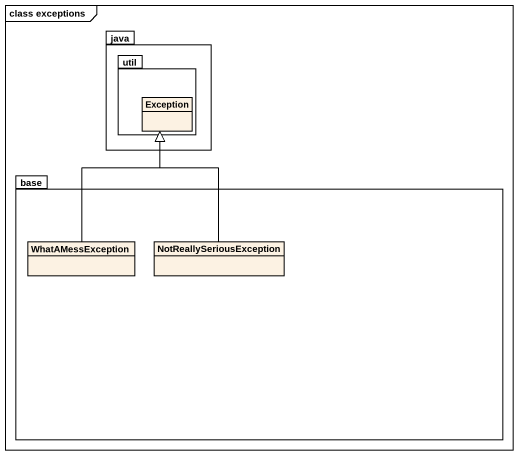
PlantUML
@startuml
mainframe class exceptions
hide circle
hide empty members
package java {
  package util {
    class "Exception" as Exception_
  }
}
package base {
  class WhatAMessException
  class NotReallySeriousException
}
WhatAMessException -up-|> Exception_
NotReallySeriousException -up-|> Exception_
@enduml
